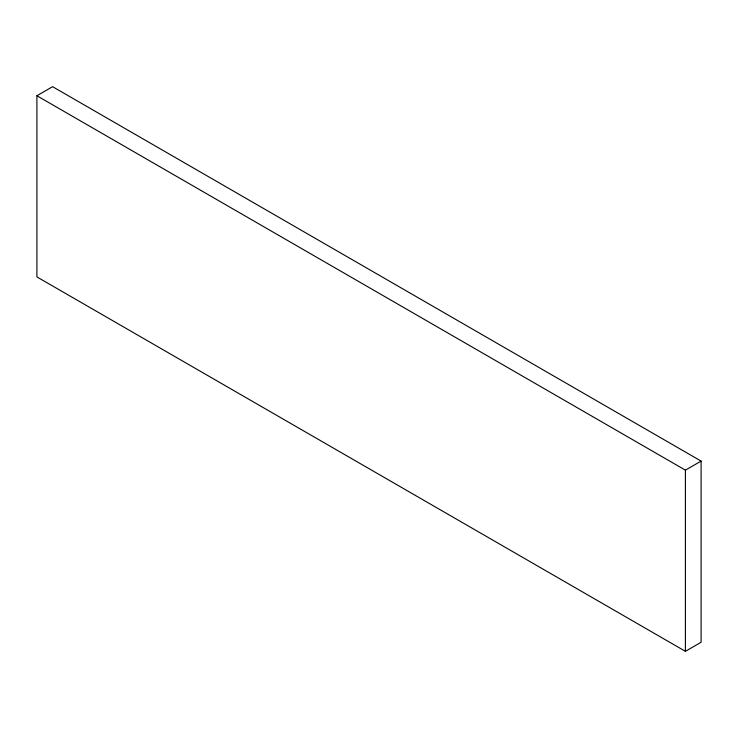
<?xml version="1.0" encoding="UTF-8"?>
<svg xmlns="http://www.w3.org/2000/svg" width="738" height="738" viewBox="0 0 738 738"><rect width="100%" height="100%" fill="white"/><g stroke="black" fill="none" stroke-linecap="round" stroke-linejoin="round"><path stroke-width="1.11" d="M36.9 95.737L52.592 86.678L701.1 461.093L701.1 642.263L685.408 651.322L36.9 276.907L36.9 95.737L685.408 470.152L701.1 461.093M685.408 470.152L685.408 651.322"/></g></svg>
